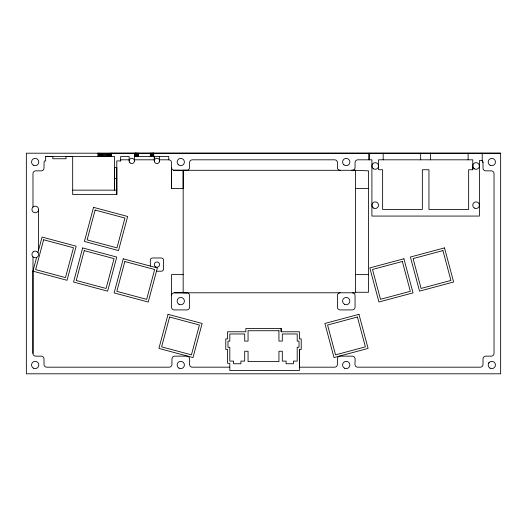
<?xml version="1.0" encoding="UTF-8"?>
<svg xmlns="http://www.w3.org/2000/svg" width="527" height="527" viewBox="0 0 527 527"><rect width="100%" height="100%" fill="white"/><g stroke="black" fill="none" stroke-linecap="round" stroke-linejoin="round"><path stroke-width="0.79" d="M229.805 367.174L191.604 367.174C188.02 366.245 190.181 361.403 189.595 358.913A2.76 2.76 0 0 0 186.841 356.153L174.707 356.153A2.76 2.76 0 0 0 171.947 358.913L171.947 364.427A2.76 2.76 0 0 1 169.193 367.187L46.758 367.187A2.76 2.76 0 0 1 43.998 364.427L43.998 358.913A2.76 2.76 0 0 0 41.238 356.153L35.724 356.153A2.76 2.76 0 0 1 32.97 353.4L32.997 256.853M98.075 153.199L98.299 156.512L100.005 156.512L100.005 153.199M98.299 156.512L98.299 153.199M98.628 156.512L98.628 153.199M98.957 156.512L98.957 153.199M99.478 156.512L99.484 153.199M101.368 153.199L101.368 156.512L100.69 156.512L100.69 153.199M102.166 156.512L102.166 153.199M102.956 156.512L102.956 153.199M103.812 156.512L103.812 153.199M104.662 156.512L104.662 153.199M105.519 156.506L105.519 153.199M106.368 156.506L106.368 153.199M107.165 156.506L107.165 153.199M107.956 156.506L107.956 153.199M109.32 156.506L109.326 153.199M109.847 156.506L109.847 153.199M110.367 156.506L110.374 153.199M110.696 156.506L110.703 153.199M111.032 153.199L111.25 156.512L111.256 153.199L500.65 153.199L500.65 373.801L26.35 373.801L26.35 153.199L500.65 153.199M111.138 156.506L111.144 153.199M32.997 207.052L32.97 173.6A2.76 2.76 0 0 1 35.724 170.847L41.238 170.847A2.76 2.76 0 0 0 43.998 168.087L44.09 161.861L44.578 160.919L45.651 160.919L45.651 156.565L52.825 156.539L52.825 158.752L66.059 158.746L66.059 156.526L72.68 156.526L72.68 194.562L116.796 194.562L116.79 160.919L120.657 160.919L120.657 156.506L129.155 156.506L129.155 160.926M340.159 170.293A2.76 2.76 0 0 1 337.405 167.54L337.405 162.573A2.76 2.76 0 0 0 334.645 159.813L192.355 159.813A2.76 2.76 0 0 0 189.595 162.573L189.595 167.514A2.76 2.76 0 0 1 186.841 170.274L183.172 170.293L183.172 188.495L171.506 188.495L171.506 162.573A2.76 2.76 0 0 0 168.752 159.813L168.752 156.506L134.457 156.506L134.444 160.913M171.506 188.495L171.506 167.54A2.76 2.76 0 0 0 174.266 170.293L355.494 170.293L368.505 170.847L368.505 292.268L355.494 292.268M281.148 331.766L281.148 328.525L245.852 328.525L245.852 331.766L227.598 331.766L227.598 338.894L225.773 338.894L225.773 349.447L227.598 349.447L227.598 363.314L229.805 363.314L229.805 370.481L299.402 370.494L299.402 349.447L301.227 349.447L301.227 338.894L299.402 338.894L299.402 331.766L281.148 331.766L281.148 328.525M472.765 169.74L472.765 159.813L378.524 159.813L378.524 169.74L382.628 169.74L382.628 209.45L422.338 209.45L422.338 169.74L428.952 169.74L428.952 209.45L468.661 209.45L468.661 169.74L472.765 169.74L472.765 165.972M482.231 153.219L482.192 160.623A2.76 2.76 0 0 1 483.002 162.573L483.002 168.087A2.76 2.76 0 0 0 485.762 170.847L491.276 170.847A2.76 2.76 0 0 1 494.03 173.6L494.03 353.4A2.76 2.76 0 0 1 491.276 356.153L485.762 356.153A2.76 2.76 0 0 0 483.002 358.913L483.002 364.427A2.76 2.76 0 0 1 480.242 367.187L357.056 367.174C353.472 366.245 355.633 361.403 355.053 358.913A2.76 2.76 0 0 0 352.293 356.153L340.159 356.153A2.76 2.76 0 0 0 337.405 358.913L337.405 364.427A2.76 2.76 0 0 1 334.645 367.187L299.402 367.181L299.402 349.447M32.97 353.4L32.944 271.161L36.62 257.446M37.931 252.545L42.081 237.064L76.171 246.201L67.041 280.298L32.944 271.161M488.674 363.156L489.254 362.405M153.732 153.205L153.746 156.506M351.601 170.293L355.494 170.293L355.494 292.775L174.266 292.795A2.76 2.76 0 0 0 171.506 295.555M45.651 156.565L114.583 156.506L114.583 190.148L114.59 167.54L116.796 167.54L116.796 194.562M186.841 170.274L173.554 170.201M129.155 159.813L120.657 159.813L120.657 160.919M134.451 159.813L154.306 159.813M159.595 159.813L168.752 159.813M114.59 178.567L116.796 178.567M355.494 188.495L368.505 188.495M72.68 190.148L116.796 190.148M156.486 271.221L161.361 271.221A2.207 2.207 0 0 0 163.568 269.014L163.568 260.193A2.207 2.207 0 0 0 161.361 257.986L152.534 257.986A2.207 2.207 0 0 0 150.327 260.193L150.327 266.069M183.172 274.62L171.506 274.62L171.506 307.155A2.76 2.76 0 0 0 174.266 309.916L186.841 309.916A2.76 2.76 0 0 0 189.595 307.155L189.595 295.581A2.76 2.76 0 0 0 186.841 292.821L183.172 292.775L183.172 170.274M355.494 274.62L368.505 274.62M174.266 292.795L186.841 292.821M483.002 162.573L482.192 160.623L479.386 160.623L479.386 216.07L371.904 216.07L371.904 159.813L357.807 159.813A2.76 2.76 0 0 0 355.053 162.573L355.053 167.533A2.76 2.76 0 0 1 352.293 170.293M468.108 153.219L468.108 159.813M430.605 153.219L430.605 159.813M420.678 153.219L420.678 159.813M383.175 153.219L383.175 159.813M159.595 156.506L159.595 160.998A2.648 2.648 0 0 1 155.557 163.172A2.648 2.648 0 0 1 155.696 158.587A2.648 2.648 0 0 1 159.595 160.998M153.64 153.205L153.64 156.506M153.495 153.205L153.495 156.506M153.298 153.205L153.298 156.506M153.047 153.205L153.047 156.506M152.751 153.205L152.751 156.506M152.408 153.205L152.408 156.506M152.04 153.205L152.04 156.506M151.631 153.205L151.631 156.506M151.203 153.205L151.203 156.506M150.762 153.205L150.762 156.506M150.314 153.205L150.314 156.506M138.456 153.205L138.456 156.506M138.008 153.205L138.008 156.506M137.567 153.205L137.567 156.506M137.139 153.205L137.139 156.506M136.73 153.205L136.73 156.506M136.355 153.205L136.355 156.506M136.019 153.205L136.019 156.506M135.722 153.205L135.722 156.506M135.472 153.205L135.472 156.506M135.274 153.205L135.274 156.506M135.129 153.205L135.129 156.506M108.641 153.199L108.641 156.506M98.187 153.199L98.187 156.506M38.57 209.45A3.307 3.307 0 0 1 33.609 212.315L32.924 211.788A3.307 3.307 0 0 1 32.924 207.111L33.609 206.584A3.307 3.307 0 0 1 38.57 209.45L38.57 250.16M352.293 292.775A2.76 2.76 0 0 1 355.053 295.528L355.053 307.155A2.76 2.76 0 0 1 352.293 309.916L340.159 309.916A2.76 2.76 0 0 1 337.405 307.155L337.405 295.528A2.76 2.76 0 0 1 340.159 292.775M135.017 153.205L135.017 156.506L135.037 153.205M369.058 153.219L369.058 159.813L369.058 153.219M154.312 156.506L154.299 160.84L154.312 156.506M43.642 239.765L35.645 269.6L65.48 277.591L73.47 247.762L43.642 239.765M82.673 247.94L73.536 282.037L107.633 291.174L116.763 257.077L82.673 247.94M93.549 207.348L84.412 241.445L118.509 250.582L127.646 216.485L93.549 207.348M84.234 250.648L76.237 280.476L106.072 288.473L114.063 258.638L84.234 250.648M95.11 210.049L87.113 239.884L116.948 247.874L124.939 218.046L95.11 210.049M123.265 258.823L114.128 292.913L148.225 302.05L157.362 267.953L123.265 258.823M124.827 261.524L116.829 291.352L146.664 299.349L154.655 269.514L124.827 261.524M168.041 314.323L158.904 348.419L192.994 357.556L202.131 323.459L168.041 314.323M169.595 317.023L161.605 346.858L191.439 354.849L199.43 325.021L169.595 317.023M33.609 251.59L32.924 252.117A3.307 3.307 0 0 0 32.924 256.794L33.609 257.321A3.307 3.307 0 0 0 36.119 257.65L36.916 257.321A3.307 3.307 0 0 0 38.128 252.802L37.601 252.117A3.307 3.307 0 0 0 33.609 251.59M403.899 258.777L369.809 267.907L378.939 302.004L413.036 292.867L403.899 258.777M444.492 247.901L410.401 257.031L419.538 291.128L453.628 281.991L444.492 247.901M402.338 261.478L372.51 269.468L380.501 299.303L410.335 291.306L402.338 261.478M442.937 250.602L413.102 258.592L421.093 288.427L450.928 280.43L442.937 250.602M358.959 314.323L324.869 323.459L334.006 357.556L368.096 348.419L358.959 314.323M357.405 317.023L327.57 325.021L335.561 354.849L365.395 346.858L357.405 317.023M278.941 330.732L248.059 330.732L248.059 341.101L244.693 341.101L244.693 333.973L229.805 333.973L229.805 341.101L227.98 341.101L227.98 347.24L229.805 347.24L229.805 361.107L233.606 361.107L233.606 363.755L240.885 363.755L240.885 361.107L244.693 361.107L244.693 351.245L248.059 351.245L248.059 361.614L278.941 361.614L278.941 351.245L282.307 351.245L282.307 361.107L286.115 361.107L286.115 363.755L293.394 363.755L293.394 361.107L297.195 361.107L297.195 347.24L299.02 347.24L299.02 341.101L297.195 341.101L297.195 333.973L282.307 333.973L282.307 341.101L278.941 341.101L278.941 330.732M33.353 165.175A3.643 3.643 0 0 0 38.814 162.02A3.643 3.643 0 0 0 33.353 158.871A3.643 3.643 0 0 0 33.353 165.175M178.337 164.727A3.643 3.643 0 0 0 184.331 162.777A3.643 3.643 0 0 0 179.648 158.561A3.643 3.643 0 0 0 178.337 164.727M343.92 164.839A3.643 3.643 0 0 0 349.816 162.606A3.643 3.643 0 0 0 344.935 158.62A3.643 3.643 0 0 0 343.92 164.839M490.005 165.175A3.643 3.643 0 0 0 495.466 162.02A3.643 3.643 0 0 0 490.005 158.871A3.643 3.643 0 0 0 490.005 165.175M490.005 368.129A3.643 3.643 0 0 0 495.466 364.98A3.643 3.643 0 0 0 490.005 361.825A3.643 3.643 0 0 0 490.005 368.129M344.401 368.142A3.656 3.656 0 0 0 349.882 364.98A3.656 3.656 0 0 0 344.401 361.812A3.656 3.656 0 0 0 344.401 368.142M178.956 368.129A3.643 3.643 0 0 0 184.41 364.98A3.643 3.643 0 0 0 178.956 361.825A3.643 3.643 0 0 0 178.956 368.129M33.353 368.129A3.643 3.643 0 0 0 38.814 364.98A3.643 3.643 0 0 0 33.353 361.825A3.643 3.643 0 0 0 33.353 368.129M178.956 304.244A3.643 3.643 0 0 0 184.41 301.088A3.643 3.643 0 0 0 178.956 297.939A3.643 3.643 0 0 0 178.956 304.244M344.408 304.244A3.643 3.643 0 0 0 349.869 301.088A3.643 3.643 0 0 0 344.408 297.939A3.643 3.643 0 0 0 344.408 304.244M373.557 208.06A3.307 3.307 0 0 0 378.524 205.194A3.307 3.307 0 0 0 373.557 202.328A3.307 3.307 0 0 0 373.557 208.06M474.419 208.06A3.307 3.307 0 0 0 479.386 205.194A3.307 3.307 0 0 0 474.419 202.328A3.307 3.307 0 0 0 474.419 208.06M474.419 168.838A3.307 3.307 0 0 0 479.386 165.972A3.307 3.307 0 0 0 474.419 163.106A3.307 3.307 0 0 0 474.419 168.838M373.557 168.838A3.307 3.307 0 0 0 378.524 165.972A3.307 3.307 0 0 0 373.557 163.106A3.307 3.307 0 0 0 373.557 168.838M129.932 162.797A2.648 2.648 0 0 0 134.359 161.598A2.648 2.648 0 0 0 131.111 158.363A2.648 2.648 0 0 0 129.932 162.797M155.623 266.893A2.648 2.648 0 0 0 159.595 264.6A2.648 2.648 0 0 0 155.623 262.308A2.648 2.648 0 0 0 155.623 266.893"/></g></svg>
